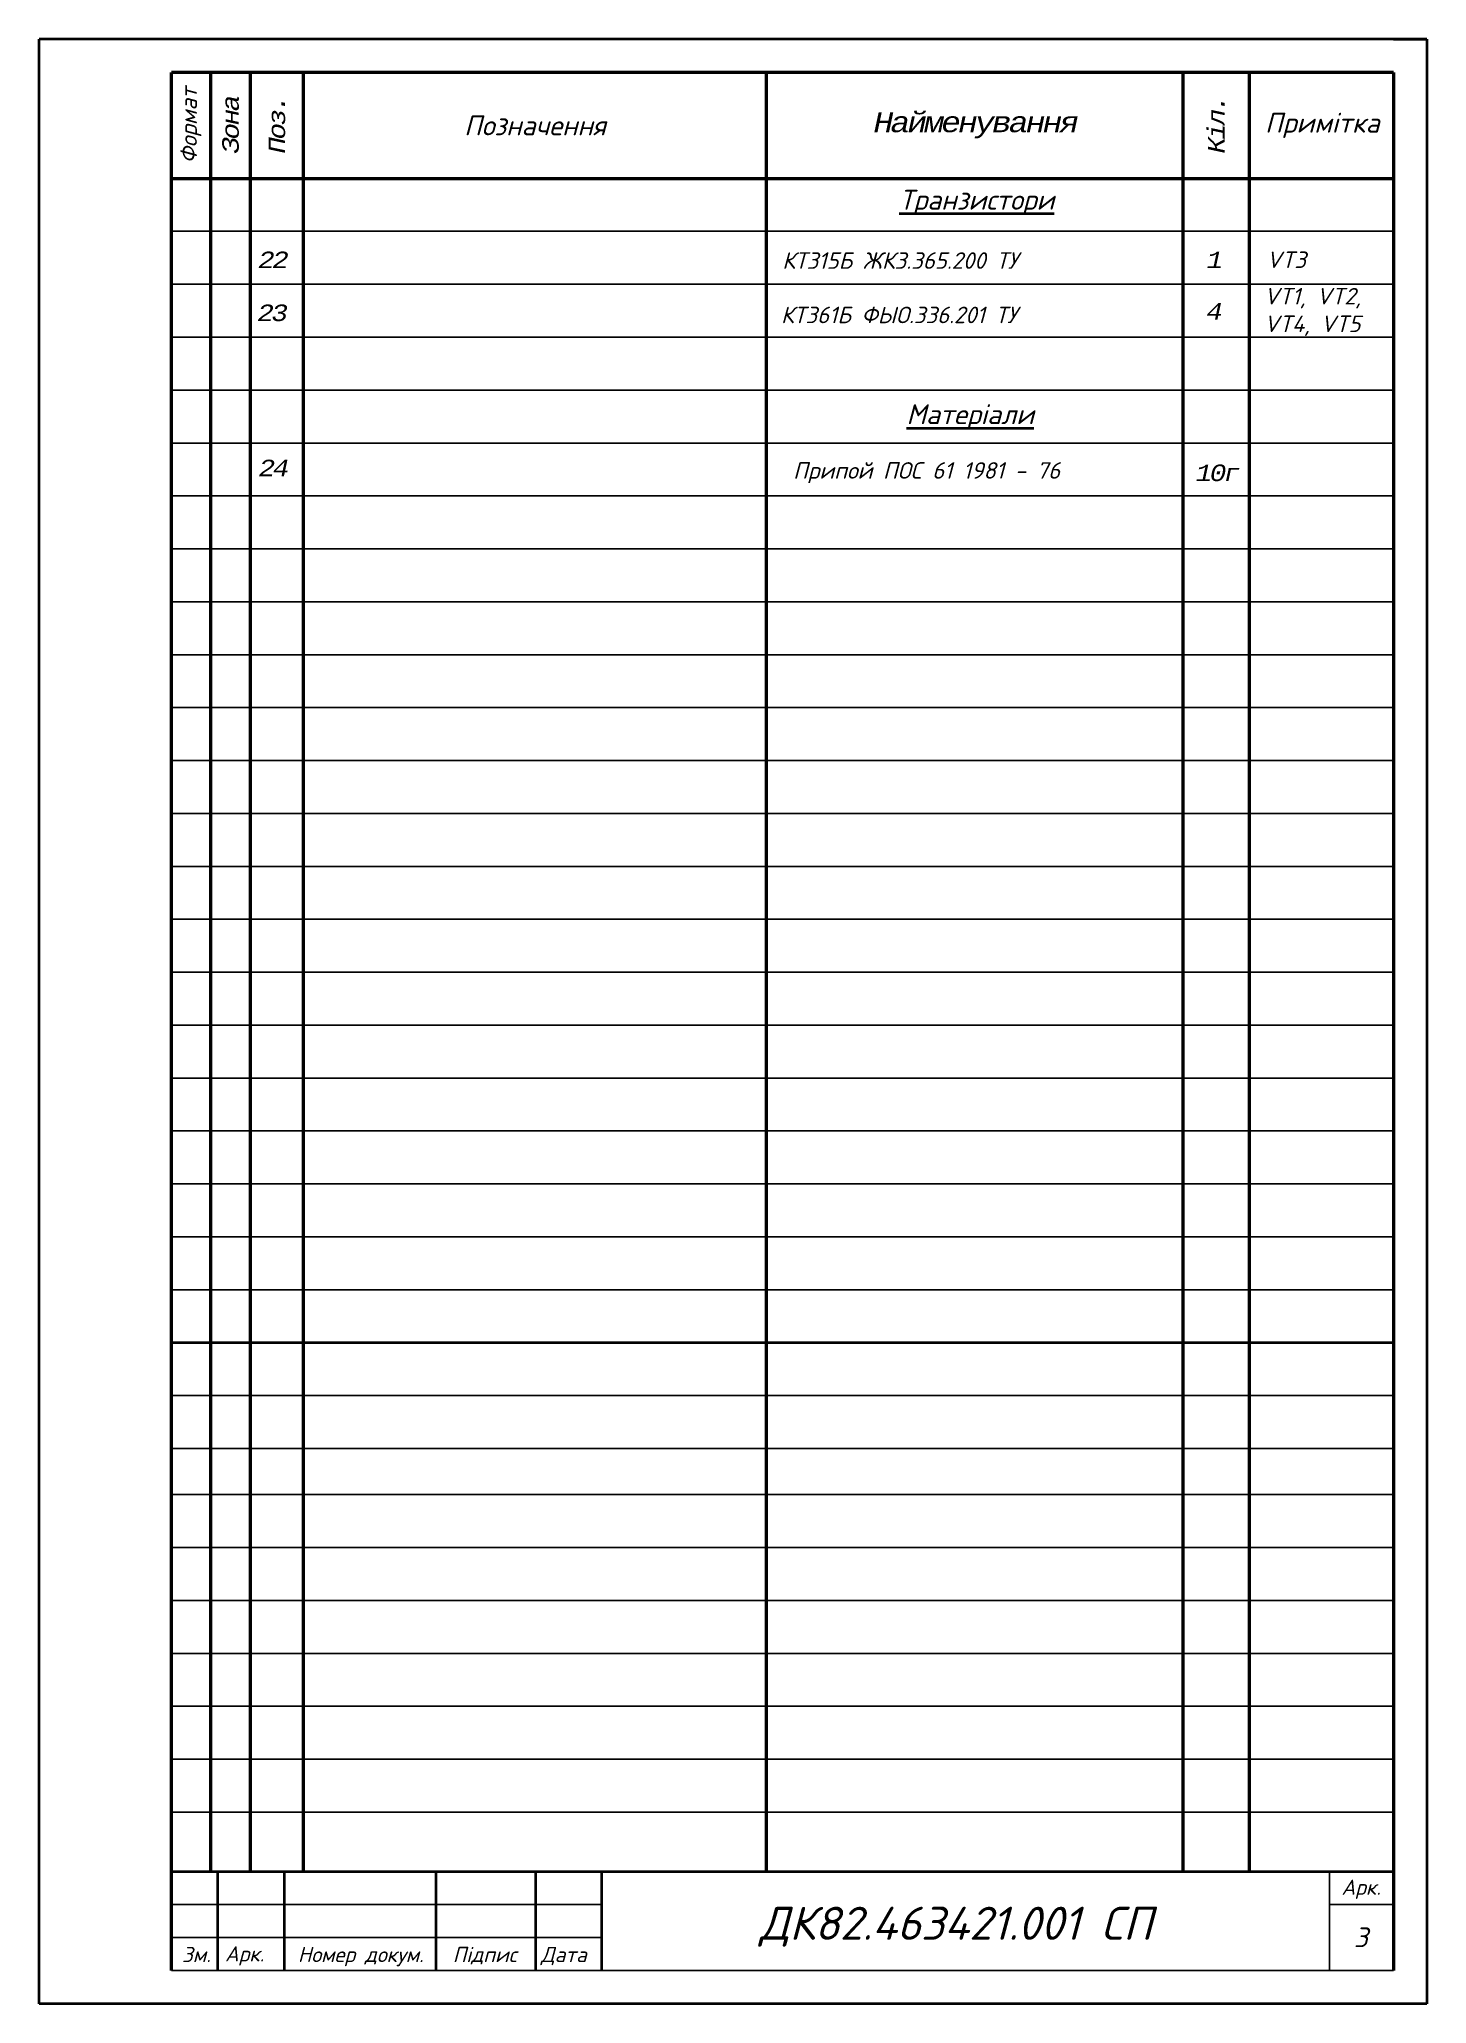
# Paper-space layout 'Лист3' of a CAD drawing. Header units: millimetres. Extents: x 0 to 210, y 0 to 297.
import ezdxf

# ---------------------------------------------------------------- set-up
doc = ezdxf.new("R2010")
doc.units = ezdxf.units.MM
doc.linetypes.add('CENTER', pattern=[50.8, 31.75, -6.35, 6.35, -6.35])
for name, color, linetype, lineweight in [('Оси', 7, 'CENTER', 0), ('Основная', 7, 'Continuous', 40), ('Основные линии', 7, 'Continuous', 50), ('Тонкие линии', 7, 'Continuous', 25)]:
    doc.layers.add(name, color=color, linetype=linetype, lineweight=lineweight)
doc.styles.get("Standard").update_dxf_attribs({"font": 'arial.ttf'})
doc.styles.add('стиль1', font='romans.shx', dxfattribs={"width": 0.75, "oblique": 15, "height": 3.5})

psp = doc.layouts.new('Лист3')

# ---------------------------------------------------------------- linework, layer by layer
for p, q in [((40, 20.04), (40, 20.04)), ((155, 20.04), (155, 20.04)), ((165, 20.04), (165, 20.04)), ((204.71, 20), (195, 20)), ((195, 20), (195, 5)), ((195, 20), (195, 15)), ((85, 15), (20, 15)), ((195, 15), (204.71, 15)), ((204.71, 15), (204.71, 15)), ((85, 10), (20, 10)), ((20, 5), (204.71, 5)), ((195, 5), (195, 5)), ((204.71, 5), (204.71, 5))]:
    psp.add_line(p, q)
at = {"layer": 'Основная'}
for p, q in [((0, 291.96), (0, 296.96)), ((209.71, 296.96), (0, 296.96)), ((0, 0), (0, 296.96)), ((204.71, 296.96), (209.71, 296.96)), ((209.71, 296.96), (209.71, 0)), ((31.86, 275.93), (35.55, 275.93)), ((43.63, 275.93), (39.86, 275.93)), ((109.86, 275.93), (111.86, 275.93)), ((20, 195.93), (20, 187.93)), ((20, 115.93), (20, 107.93)), ((20, 99.93), (204.71, 99.93)), ((20, 99.93), (20, 91.93)), ((20, 20), (204.71, 20)), ((27, 5), (27, 20)), ((37, 20), (37, 5.04)), ((60, 5.04), (60, 20)), ((75, 20), (75, 5.04)), ((85, 20), (85, 5.04)), ((209.71, 0), (0, 0))]:
    psp.add_line(p, q, dxfattribs=at)
at = {"layer": 'Основные линии', "color": 0}
for p, q in [((204.71, 291.96), (20, 291.96)), ((20, 275.9), (20, 291.96)), ((25.86, 291.96), (25.86, 20)), ((31.86, 291.96), (31.86, 20)), ((39.86, 291.96), (39.86, 20)), ((109.86, 291.96), (109.86, 20)), ((172.86, 291.96), (172.86, 20)), ((182.86, 291.96), (182.86, 20)), ((204.71, 291.96), (204.71, 5)), ((20, 275.93), (204.71, 275.93)), ((20, 267.9), (20, 275.9)), ((20, 5), (20, 267.9)), ((204.86, 44.96), (204.86, 44.96)), ((204.71, 36.96), (204.71, 36.96))]:
    psp.add_line(p, q, dxfattribs=at)
at = {"layer": 'Тонкие линии', "color": 0}
for p, q in [((204.71, 267.93), (20, 267.93)), ((20, 259.93), (204.71, 259.93)), ((204.71, 251.93), (20, 251.93)), ((20, 243.93), (204.71, 243.93)), ((204.71, 235.93), (20, 235.93)), ((20, 227.93), (204.71, 227.93)), ((20, 219.93), (204.71, 219.93)), ((20, 211.93), (204.71, 211.93)), ((204.71, 203.93), (20, 203.93)), ((20, 195.93), (204.71, 195.93)), ((20, 187.93), (204.71, 187.93)), ((20, 107.93), (204.71, 107.93)), ((20, 91.93), (204.71, 91.93))]:
    psp.add_line(p, q, dxfattribs=at)
at = {"layer": 'Тонкие линии'}
for p, q in [((20, 179.93), (204.71, 179.93)), ((204.71, 171.93), (20, 171.93)), ((20, 163.93), (204.71, 163.93)), ((204.71, 155.93), (20, 155.93)), ((20, 147.93), (204.71, 147.93)), ((204.71, 139.93), (20, 139.93)), ((20, 131.93), (204.71, 131.93)), ((204.71, 123.93), (20, 123.93)), ((20, 115.93), (204.71, 115.93)), ((204.71, 83.93), (20, 83.93)), ((204.71, 76.96), (20, 76.96)), ((20, 68.96), (204.71, 68.96)), ((204.71, 60.96), (20, 60.96)), ((20, 52.96), (204.71, 52.96)), ((204.71, 44.96), (20, 44.96)), ((20, 36.96), (204.71, 36.96)), ((204.71, 28.96), (20, 28.96))]:
    psp.add_line(p, q, dxfattribs=at)

# ---------------------------------------------------------------- texts
at = {"char_height": 2.5, "attachment_point": 5, "rotation": 90, "style": 'стиль1'}
for s, insert in [('{\\fISOCPEUR|b0|i1|c204|p34;\\Q0;\\W1;Формат}', (22.92, 283.94)), ('{\\fISOCTEUR|b0|i1|c204|p49;\\Q0;\\W1;\\T0.75;Зона}', (28.92, 283.94)), ('{\\fISOCTEUR|b0|i1|c204|p49;\\Q0;\\W1;\\T0.75;Поз.}', (35.92, 283.94)), ('{\\fISOCTEUR|b0|i1|c204|p49;\\Q0;\\W1;\\T0.75;Кіл.}', (177.92, 283.94))]:
    psp.add_mtext_dynamic_manual_height_columns(s, width=13.3478, gutter_width=12.5, heights=[0], dxfattribs=dict(at, insert=insert))
at = {"attachment_point": 5, "style": 'стиль1'}
for s, width, insert, char_height in [('{\\fISOCPEUR|b0|i1|c204|p34;\\Q0;\\W1;Позначення}', 70, (74.92, 283.94), 3), ('{\\fISOCTEUR|b0|i1|c204|p49;\\Q0;\\W1;\\T0.75;Найменування}', 70, (141.42, 283.94), 3), ('{\\fISOCPEUR|b0|i1|c204|p34;\\Q0;\\W1;Примітка}', 21.942, (193.92, 283.94), 3), ('{\\fISOCTEUR|b0|i1|c204|p49;\\Q0;\\W1;\\T0.75;22}', 10, (35.21, 263.61), 2.5), ('{\\fISOCTEUR|b0|i1|c204|p49;\\Q0;\\W1;1}', 10, (177.7, 263.62), 2.5), ('{\\fISOCTEUR|b0|i1|c204|p49;\\Q0;\\W1;\\T0.75;23}', 10, (35.09, 255.59), 2.5), ('{\\fISOCTEUR|b0|i1|c204|p49;\\Q0;\\W1;4}', 10, (177.63, 255.83), 2.5), ('{\\fISOCTEUR|b0|i1|c204|p49;\\Q0;\\W1;\\T0.75;24}', 10, (35.28, 232.15), 2.5), ('{\\fISOCTEUR|b0|i1|c204|p49;\\Q0;\\W1;\\T0.75;10\\T1;г}', 10, (178.17, 231.4), 2.5)]:
    psp.add_mtext_dynamic_manual_height_columns(s, width=width, gutter_width=12.5, heights=[0], dxfattribs=dict(at, insert=insert, char_height=char_height))
at = {"layer": 'Оси', "attachment_point": 1}
for s, insert, char_height in [('{\\fISOCPEUR|b0|i1|c204|p34;КТ315Б ЖКЗ.365.200 ТУ}', (112.3, 264.76), 2.5), ('{\\fISOCPEUR|b0|i1|c0|p34;VT\\fISOCPEUR|b0|i1|c204|p34;3}', (185.48, 264.88), 2.5), ('{\\fISOCPEUR|b0|i1|c0|p34;VT1\\fISOCPEUR|b0|i1|c204|p34;, \\fISOCPEUR|b0|i1|c0|p34;VT\\fISOCPEUR|b0|i1|c204|p34;2\\fISOCPEUR|b0|i1|c0|p34;,\\fISOCPEUR|b0|i1|c204|p34; \\P\\fISOCPEUR|b0|i1|c0|p34;VT\\fISOCPEUR|b0|i1|c204|p34;4, \\fISOCPEUR|b0|i1|c0|p34;VT5}', (185.12, 259.37), 2.5), ('{\\fISOCPEUR|b0|i1|c204|p34;КТ361Б ФЫО.336.201 ТУ}', (112.11, 256.54), 2.5), ('{\\fISOCPEUR|b0|i1|c204|p34;Припой ПОС\\fISOCPEUR|b0|i1|c0|p34; 61 1981 - 76 }', (113.94, 233.03), 2.5), ('{\\fISOCPEUR|b0|i1|c204|p34;3}', (198.7, 11.54), 3), ('{\\fISOCPEUR|b0|i1|c204|p34;Зм.}', (21.58, 8.59), 2.3), ('{\\fISOCPEUR|b0|i1|c204|p34;Арк.}', (28.06, 8.69), 2.3), ('{\\fISOCPEUR|b0|i1|c204|p34;Номер докум.}', (39.08, 8.59), 2.3), ('{\\fISOCPEUR|b0|i1|c204|p34;Підпис}', (62.5, 8.59), 2.3), ('{\\fISOCPEUR|b0|i1|c204|p34;Дата}', (75.82, 8.59), 2.3)]:
    psp.add_mtext(s, dxfattribs=dict(at, insert=insert, char_height=char_height))
at = {"layer": 'Оси', "insert": (196.83, 18.76), "char_height": 2.3, "width": 9.0469, "attachment_point": 1}
psp.add_mtext('{\\fISOCPEUR|b0|i1|c204|p34;Арк.}', dxfattribs=at)
at = {"layer": 'Основная', "attachment_point": 1}
for s, insert, char_height, width in [('{\\fISOCPEUR|b0|i1|c204|p34;\\LТранзистори}', (129.98, 274.2), 3, 59.6316), ('{\\fISOCPEUR|b0|i1|c204|p34;\\LМатеріали}', (131.07, 241.78), 3, 59.6316), ('{\\fISOCPEUR|b0|i1|c204|p34;ДК\\fISOCPEUR|b0|i1|c0|p34;82.463421.00\\fISOCPEUR|b0|i1|c204|p34;1 СП}', (108.87, 14.66), 5, 67.7271)]:
    psp.add_mtext(s, dxfattribs=dict(at, insert=insert, char_height=char_height, width=width))

doc.saveas('drawing.dxf')
